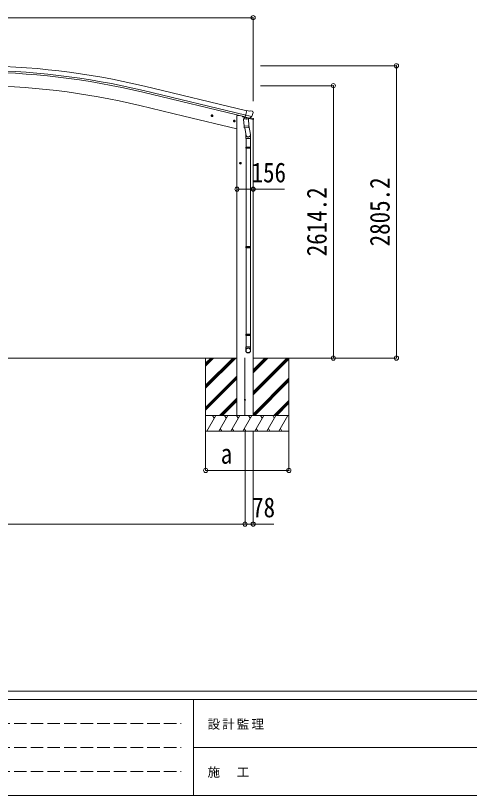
# Model space of a CAD drawing. Units: millimetres at full size, sheet at 1:40. Extents: x -11181 to 11305, y -7804 to 7716.
# Drawn here: x -6246 to -1886, y -7804 to -320 of the extents above; entities that cross this region are included whole.
import ezdxf
from ezdxf.enums import TextEntityAlignment as Align

# ---------------------------------------------------------------- set-up
doc = ezdxf.new("R2010")
doc.units = ezdxf.units.MM
doc.header["$LTSCALE"] = 40
doc.header["$PDMODE"] = 32
doc.header["$PDSIZE"] = 40
doc.linetypes.add('DASHED3', pattern=[4, 3, -1])
for name, color, linetype, lineweight in [('0-0_0', 7, 'Continuous', 9), ('0-1_本体', 4, 'Continuous', 9), ('0-2_部品', 7, 'Continuous', 9), ('0-8_PARTS2', 2, 'Continuous', 9), ('0-A_寸法', 6, 'Continuous', 9), ('F-0_240', 7, 'Continuous', 9)]:
    doc.layers.add(name, color=color, linetype=linetype, lineweight=lineweight)
doc.styles.add('ＭＳ ゴシック', font='')
doc.styles.get('ＭＳ ゴシック').set_extended_font_data('MS Gothic')

msp = doc.modelspace()

# ---------------------------------------------------------------- linework, layer by layer
at = {"layer": '0-0_0'}
for p, q in [((-9199.09, -3607.11), (-4119.94, -3607.11)), ((-4420.22, -3655.7), (-4371.62, -3607.1)), ((-4420.22, -3607.11), (-4420.22, -4307.11)), ((-4420.22, -3867.83), (-4159.49, -3607.11)), ((-4420.22, -3881.98), (-4145.35, -3607.11)), ((-4420.22, -3896.12), (-4131.21, -3607.11)), ((-4420.22, -3683.99), (-4343.34, -3607.11)), ((-4420.22, -3669.85), (-4357.48, -3607.11)), ((-3963.44, -3607.11), (-3532.06, -3607.11)), ((-3963.44, -3931.55), (-3638.99, -3607.11)), ((-3963.44, -3945.69), (-3624.85, -3607.11)), ((-3963.44, -3747.71), (-3822.84, -3607.11)), ((-3963.44, -3733.56), (-3836.98, -3607.11)), ((-3963.44, -3719.42), (-3851.12, -3607.11)), ((-3963.44, -3959.84), (-3620.22, -3616.62)), ((-3620.22, -3607.11), (-3620.22, -4307.11)), ((-4420.22, -4079.97), (-4119.44, -3779.19)), ((-4420.22, -4094.11), (-4119.44, -3793.33)), ((-4420.22, -4108.25), (-4119.44, -3807.47)), ((-3963.44, -4143.68), (-3620.22, -3800.47)), ((-3962.72, -4157.11), (-3620.22, -3814.61)), ((-3948.58, -4157.11), (-3620.22, -3828.75)), ((-4285.23, -4157.11), (-4119.44, -3991.32)), ((-4271.09, -4157.11), (-4119.44, -4005.46)), ((-4256.94, -4157.11), (-4119.44, -4019.6)), ((-3764.73, -4157.11), (-3620.22, -4012.6)), ((-3750.59, -4157.11), (-3620.22, -4026.74)), ((-3736.44, -4157.11), (-3620.22, -4040.88)), ((-3620.22, -4157.11), (-4420.22, -4157.11)), ((-4409.93, -4307.11), (-4323.33, -4157.11)), ((-4338.33, -4183.09), (-4353.33, -4157.11)), ((-4294.46, -4307.11), (-4207.86, -4157.11)), ((-4222.86, -4183.09), (-4237.86, -4157.11)), ((-4178.99, -4307.11), (-4092.39, -4157.11)), ((-4107.39, -4183.09), (-4122.39, -4157.11)), ((-4087.22, -4157.11), (-3953.22, -4157.11)), ((-4063.52, -4307.11), (-3976.92, -4157.11)), ((-3991.92, -4183.09), (-4006.92, -4157.11)), ((-3948.05, -4307.11), (-3861.45, -4157.11)), ((-3876.45, -4183.09), (-3891.45, -4157.11)), ((-3832.58, -4307.11), (-3745.98, -4157.11)), ((-3775.98, -4157.11), (-3760.98, -4183.09)), ((-3717.11, -4307.11), (-3630.51, -4157.11)), ((-4420.22, -4307.11), (-3620.22, -4307.11)), ((-4279.46, -4281.13), (-4264.46, -4307.11)), ((-4163.99, -4281.13), (-4148.99, -4307.11)), ((-4048.52, -4281.13), (-4033.52, -4307.11)), ((-3933.05, -4281.13), (-3918.05, -4307.11)), ((-3817.58, -4281.13), (-3802.58, -4307.11)), ((-3702.11, -4281.13), (-3687.11, -4307.11))]:
    msp.add_line(p, q, dxfattribs=at)
at = {"layer": '0-1_本体'}
for p, q in [((-5018.43, -1039.3), (-4035.19, -1275.36)), ((-5008.36, -997.33), (-4025.11, -1233.38)), ((-5022.36, -1055.67), (-4039.12, -1291.72)), ((-4630.15, -1284.55), (-5052.94, -1183.05)), ((-4119.44, -1407.16), (-4630.15, -1284.55)), ((-4119.44, -1277.73), (-4099.44, -1277.73)), ((-4119.44, -4157.11), (-4119.44, -1277.73)), ((-4098.94, -1277.73), (-4065.67, -1285.71)), ((-3963.44, -4157.11), (-3963.44, -1316.87))]:
    msp.add_line(p, q, dxfattribs=at)
for radius in [7073, 7029.83, 7013, 6882]:
    msp.add_arc((-6659.51, -7874.9), radius, 76.5, 103.5, dxfattribs=at)
at = {"layer": '0-2_部品'}
for p, q in [((-4360.47, -1290.68), (-4355.8, -1271.23)), ((-3998.79, -1237.98), (-4024.72, -1231.75)), ((-3998.79, -1237.98), (-3985.53, -1235.28)), ((-3971.05, -1238.46), (-3984.23, -1235.3)), ((-3967.95, -1240.71), (-3964.09, -1247.01)), ((-3963.73, -1249.29), (-3964.01, -1250.44)), ((-4367.85, -1278.62), (-4348.41, -1283.29)), ((-4360.26, -1273.76), (-4365.43, -1279.2)), ((-4352.96, -1275.51), (-4360.26, -1273.76)), ((-4356, -1288.15), (-4350.83, -1282.71)), ((-4350.83, -1282.71), (-4352.96, -1275.51)), ((-4153.93, -1329.98), (-4134.49, -1334.65)), ((-4146.34, -1325.12), (-4151.51, -1330.56)), ((-4146.54, -1342.04), (-4141.88, -1322.59)), ((-4139.04, -1326.87), (-4146.34, -1325.12)), ((-4142.08, -1339.51), (-4136.91, -1334.07)), ((-4136.91, -1334.07), (-4139.04, -1326.87)), ((-4066.17, -1285.23), (-4066.17, -1288.39)), ((-4044.13, -1297.62), (-4062.33, -1293.25)), ((-4054.86, -1315.15), (-4009.17, -1311.96)), ((-4050.19, -1381.99), (-4054.86, -1315.15)), ((-4040.44, -1293.38), (-4053.76, -1308.7)), ((-4053.76, -1308.7), (-4053.31, -1315.04)), ((-4039.5, -1293.32), (-4040.44, -1293.38)), ((-4036.42, -1295.79), (-4037.95, -1295.42)), ((-3999.71, -1304.6), (-4036.42, -1295.79)), ((-3977.79, -1289.6), (-4035.29, -1275.79)), ((-4030.47, -1297.61), (-4029.44, -1312.22)), ((-4002.25, -1306.61), (-4028.07, -1313.05)), ((-4010.95, -1308.78), (-4010.72, -1312.06)), ((-4009.17, -1311.96), (-4004.5, -1378.79)), ((-3997.35, -1305.07), (-4004.87, -1303.27)), ((-3961.61, -1317.43), (-4004.42, -1307.15)), ((-4001.55, -1304.83), (-4001.5, -1305.57)), ((-3998.18, -1304.97), (-3999.71, -1304.6)), ((-3994.64, -1304.51), (-3978.26, -1290.01)), ((-3990.85, -1301.15), (-3963.91, -1307.62)), ((-3961.61, -1310.54), (-3961.61, -1317.43)), ((-4050.19, -1381.99), (-4004.5, -1378.79)), ((-4050.17, -1381.99), (-4049.29, -1394.68)), ((-4005.48, -1393.4), (-4047.18, -1396.31)), ((-4043.64, -1396.07), (-4031.02, -1470.86)), ((-4004.86, -1373.67), (-3990.32, -1461.54)), ((-4003.64, -1391.26), (-4004.51, -1378.79)), ((-4004.03, -1392.62), (-4004.03, -1392.62)), ((-4034.17, -1464.04), (-4034.17, -1498.7)), ((-3988.17, -1498.7), (-3988.17, -1464.35)), ((-4034.17, -1498.7), (-3988.17, -1498.7)), ((-4032.17, -1498.7), (-4032.17, -1581.36)), ((-3990.17, -1498.7), (-3990.17, -1581.36)), ((-4034.17, -1583.36), (-4033.17, -1581.36)), ((-4034.17, -1583.36), (-3988.17, -1583.36)), ((-4034.17, -1583.36), (-4034.17, -1591.36)), ((-4034.17, -1591.36), (-3988.17, -1591.36)), ((-4034.17, -1591.36), (-4033.17, -1593.36)), ((-4033.17, -1581.36), (-3989.17, -1581.36)), ((-4033.17, -1593.36), (-3989.17, -1593.36)), ((-4032.17, -1593.36), (-4032.17, -2537.55)), ((-3990.17, -1593.36), (-3990.17, -2537.55)), ((-3988.17, -1583.36), (-3989.17, -1581.36)), ((-4095.68, -1737.23), (-4075.68, -1737.23)), ((-4089.43, -1730.73), (-4093.18, -1737.23)), ((-4081.92, -1730.73), (-4089.43, -1730.73)), ((-4085.68, -1747.23), (-4085.68, -1727.23)), ((-4078.17, -1737.23), (-4081.92, -1730.73)), ((-4081.92, -1743.73), (-4078.17, -1737.23)), ((-4034.17, -2539.55), (-4033.17, -2537.55)), ((-4034.17, -2539.55), (-3988.17, -2539.55)), ((-4034.17, -2539.55), (-4034.17, -2547.55)), ((-4033.17, -2537.55), (-3989.17, -2537.55)), ((-3988.17, -2539.55), (-3989.17, -2537.55)), ((-4034.17, -2547.55), (-3988.17, -2547.55)), ((-4034.17, -2547.55), (-4033.17, -2549.55)), ((-4033.17, -2549.55), (-3989.17, -2549.55)), ((-4032.17, -2549.55), (-4032.17, -3377.73)), ((-3990.17, -2549.55), (-3990.17, -3377.73)), ((-4034.17, -3379.73), (-4033.17, -3377.73)), ((-4034.17, -3379.73), (-3988.17, -3379.73)), ((-4034.17, -3379.73), (-4034.17, -3387.73)), ((-4034.17, -3387.73), (-3988.17, -3387.73)), ((-4034.17, -3387.73), (-4033.17, -3389.73)), ((-4033.17, -3377.73), (-3989.17, -3377.73)), ((-4033.17, -3389.73), (-3989.17, -3389.73)), ((-4032.17, -3389.73), (-4032.17, -3499.73)), ((-3990.17, -3389.73), (-3990.17, -3499.73)), ((-3988.17, -3379.73), (-3989.17, -3377.73)), ((-4034.17, -3533.88), (-4034.17, -3499.73)), ((-4034.17, -3499.73), (-3988.17, -3499.73)), ((-3988.17, -3533.88), (-3988.17, -3499.73))]:
    msp.add_line(p, q, dxfattribs=at)
for points in [[(-4030.15, -1297.2), (-4039.87, -1294.86), (-4024.72, -1231.75)], [(-4365.43, -1279.2), (-4363.3, -1286.4), (-4356, -1288.15)], [(-4151.51, -1330.56), (-4149.38, -1337.76), (-4142.08, -1339.51)], [(-4030.15, -1297.2), (-4029.91, -1297.35), (-4005.14, -1303.3), (-4004.87, -1303.27)], [(-3977.51, -1289.02), (-3978.1, -1289.86), (-3978.26, -1290.01)], [(-3988.17, -1583.36), (-3988.17, -1591.36), (-3989.17, -1593.36)], [(-4093.18, -1737.23), (-4089.43, -1743.73), (-4081.92, -1743.73)], [(-3988.17, -2539.55), (-3988.17, -2547.55), (-3989.17, -2549.55)], [(-3988.17, -3379.73), (-3988.17, -3387.73), (-3989.17, -3389.73)]]:
    msp.add_lwpolyline(points, dxfattribs=at)
for centre, radius in [((-4358.13, -1280.95), 8.5), ((-4358.13, -1280.95), 7.7), ((-4358.13, -1280.95), 6.5), ((-4144.21, -1332.31), 8.5), ((-4144.21, -1332.31), 7.7), ((-4144.21, -1332.31), 6.5), ((-4085.68, -1737.23), 8.5), ((-4085.68, -1737.23), 7.7), ((-4085.68, -1737.23), 6.5)]:
    msp.add_circle(centre, radius, dxfattribs=at)
at = {"layer": '0-2_部品', "color": 4}
msp.add_circle((-4041.94, -4007.11), 4.5, dxfattribs=at)
at = {"layer": '0-2_部品'}
for centre, radius, start, end in [((-3984.93, -1238.22), 3, 76.5, 101.5), ((-4160.81, -1203.19), 202.4, 334.90875, 346.5), ((-3972.21, -1243.33), 5, 31.5, 76.5), ((-4061.17, -1288.39), 5, 180, 256.5), ((-4037.83, -1294.93), 0.5, 221.23754, 256.5), ((-4031.06, -1297.69), 0.604, 7.79405, 79.40158), ((-4028.42, -1312.07), 1.03, 188.03431, 289.96103), ((-4002.5, -1305.64), 1, 284, 4), ((-4001.05, -1304.79), 0.5, 76.5, 184), ((-3998.07, -1304.48), 0.5, 256.5, 291.76246), ((-3964.61, -1310.54), 3, 0, 76.5), ((-4047.32, -1394.32), 2, 190.53157, 274), ((-4005.62, -1391.4), 2, 274, 322.59038), ((-4005.58, -1391.43), 1.95, 322.52234, 4.95983), ((-4018.17, -1464.35), 30, 0, 2.54858)]:
    msp.add_arc(centre, radius, start, end, dxfattribs=at)
for centre, major_axis, ratio, start_param, end_param in [((-3966.65, -1248.58), (1.57, -2.57), 0.99628, 0.7835347, 1.5707963), ((-3996.65, -1302.15), (0.73, -2.92), 0.997631, 5.8041905, 5.8929484), ((-3996.68, -1302.02), (-2.63, 3.16), 0.650902, 2.1145521, 2.1873627), ((-3996.63, -1302.25), (0.73, -2.92), 0.997631, 5.965759, 6.7621801), ((-4011.17, -1464.04), (-23, 0), 0.996195, 6.0000678, 10.0103449), ((-4011.17, -1464.04), (-21, 0), 0.996195, 0.3319459, 3.3482706), ((-4011.17, -3532.13), (23, 0), 0.996195, 6.2831853, 9.424778), ((-4011.17, -3533.88), (23, 0), 0.996195, 6.2831853, 9.424778), ((-4011.17, -3533.88), (0, -23.43), 0.981806, 4.712389, 7.8539816)]:
    msp.add_ellipse(centre, major_axis=major_axis, ratio=ratio, start_param=start_param, end_param=end_param, dxfattribs=at)
msp.add_ellipse((-4011.17, -3533.88), major_axis=(-21, 0), ratio=0.996195, dxfattribs=at)
at = {"layer": '0-8_PARTS2', "color": 6}
msp.add_line((-9355.59, -340.21), (-3963.57, -340.21), dxfattribs=at)
at = {"layer": '0-8_PARTS2'}
msp.add_line((-4041.94, -3604.61), (-4041.94, -4159.61), dxfattribs=at)
at = {"layer": '0-A_寸法'}
for p, q in [((-3963.57, -340.21), (-3963.57, -1142.54)), ((-2586.99, -801.9), (-3893.42, -801.9)), ((-2586.99, -3607.11), (-2586.99, -801.9)), ((-3192.97, -992.9), (-3893.42, -992.9)), ((-3192.97, -3607.11), (-3192.97, -992.9)), ((-4119.44, -1985.86), (-3963.44, -1985.86)), ((-3963.44, -1985.86), (-3663.44, -1985.86)), ((-3192.97, -3607.11), (-3587.21, -3607.11)), ((-2586.99, -3607.11), (-3192.97, -3607.11)), ((-4420.22, -4685.01), (-4420.22, -4310.6)), ((-4041.44, -5199.99), (-4041.44, -4310.6)), ((-3963.44, -5199.99), (-3963.44, -4310.6)), ((-3620.22, -4685.01), (-3620.22, -4310.6)), ((-3620.22, -4685.01), (-4420.22, -4685.01)), ((-9277.59, -5199.99), (-4041.44, -5199.99)), ((-4041.44, -5199.99), (-3963.44, -5199.99)), ((-3963.44, -5199.99), (-3763.44, -5199.99))]:
    msp.add_line(p, q, dxfattribs=at)
for p in [(-3963.57, -340.21), (-2586.99, -801.9), (-3192.97, -992.9), (-4119.44, -1985.86), (-3963.44, -1985.86), (-3192.97, -3607.11), (-2586.99, -3607.11), (-4420.22, -4685.01), (-3620.22, -4685.01), (-4041.44, -5199.99), (-3963.44, -5199.99)]:
    msp.add_point(p, dxfattribs=at)
at = {"layer": 'F-0_240', "color": 5}
for p, q in [((-11180.61, -6803.54), (10739.39, -6803.54)), ((-11180.61, -6883.54), (7183.72, -6883.54)), ((-4536.28, -6883.54), (-4536.28, -7803.54)), ((-4536.28, -7343.54), (3663.72, -7343.54)), ((-11180.61, -7803.54), (10739.39, -7803.54))]:
    msp.add_line(p, q, dxfattribs=at)
at = {"layer": 'F-0_240', "color": 4, "linetype": 'DASHED3'}
for p, q in [((-11060.61, -7113.54), (-4656.28, -7113.54)), ((-11060.61, -7343.54), (-4656.28, -7343.54)), ((-11060.61, -7573.54), (-4656.28, -7573.54))]:
    msp.add_line(p, q, dxfattribs=at)

# ---------------------------------------------------------------- texts
at = {"layer": '0-A_寸法', "color": 7, "style": 'ＭＳ ゴシック', "width": 0.85}
for s, p in [('156', (-3978.44, -1977.86)), ('a', (-4275.22, -4677.01)), ('78', (-3973.44, -5191.99))]:
    msp.add_text(s, height=190.6, dxfattribs=at).set_placement(p, align=Align.BOTTOM_LEFT)
for s, p in [('2805.2', (-2594.99, -2534.5)), ('2614.2', (-3200.97, -2630))]:
    msp.add_text(s, height=190.6, rotation=90, dxfattribs=at).set_placement(p, align=Align.BOTTOM_LEFT)
at = {"layer": 'F-0_240', "char_height": 87.98, "attachment_point": 7, "style": 'ＭＳ ゴシック'}
for s, insert in [('\\T1.17;設計監理', (-4401.18, -7173.54)), ('\\T1.17;施\u3000工', (-4401.18, -7633.54))]:
    msp.add_mtext(s, dxfattribs=dict(at, insert=insert))

doc.saveas('drawing.dxf')
